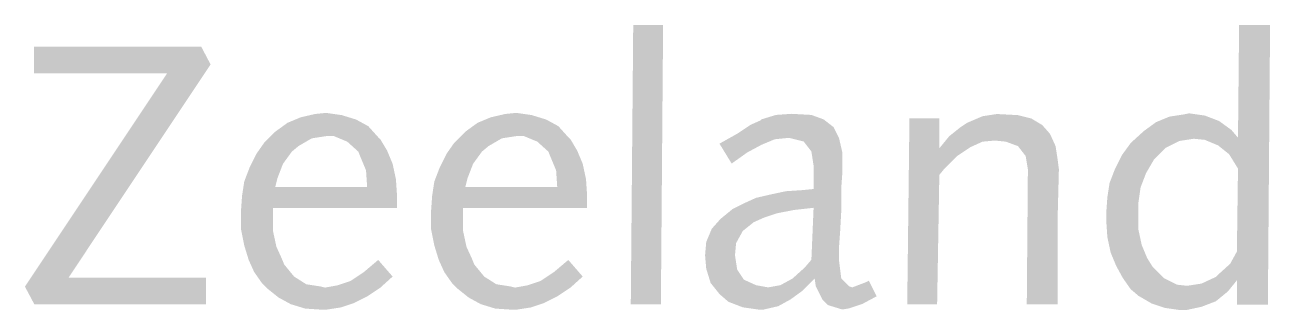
# Model space of a CAD drawing. Extents: x 65.7 to 72.21, y -14.03 to -12.54.
import ezdxf

# ---------------------------------------------------------------- set-up
doc = ezdxf.new("R2010")
doc.units = 0
doc.header["$MEASUREMENT"] = 0
doc.layers.add('to-xx-stempel', color=7, linetype='CONTINUOUS')

msp = doc.modelspace()

# ---------------------------------------------------------------- hatches: boundary and pattern name
at = {"layer": 'to-xx-stempel', "lineweight": 9}
for points in [[(69.0388, -12.5371), (68.8825, -12.5371), (68.8697, -14.0005), (69.0272, -14.0005)], [(66.6711, -12.7432), (66.6224, -12.6505), (65.7471, -12.6505), (65.7471, -12.7906), (66.443, -12.7906), (65.6997, -13.9068), (65.7494, -14.0005), (66.6479, -14.0005), (66.6479, -13.8604), (65.9277, -13.8604)], [(70.5767, -13.223), (70.6462, -13.1767), (70.7099, -13.1477), (70.7737, -13.1419), (70.8316, -13.1477), (70.8953, -13.1709), (70.9358, -13.223), (70.9474, -13.2925), (70.9416, -13.9992), (71.1038, -13.9992), (71.1038, -13.5184), (71.1096, -13.2925), (71.1038, -13.2462), (71.0922, -13.1709), (71.0633, -13.1072), (71.0227, -13.0608), (70.9648, -13.0261), (70.8953, -13.0087), (70.7852, -13.0029), (70.7099, -13.0145), (70.6289, -13.0493), (70.5941, -13.0724), (70.5362, -13.1188), (70.4841, -13.1825), (70.4841, -13.0261), (70.3277, -13.0261), (70.3161, -13.9992), (70.4725, -13.9992), (70.4841, -13.3215), (70.513, -13.2867)]]:
    msp.add_hatch(color=256, dxfattribs=at).paths.add_polyline_path(points)
h = msp.add_hatch(color=256, dxfattribs=at)
h.paths.add_polyline_path([(72.2146, -12.5359), (72.0525, -12.5359), (72.0467, -13.1267), (72.0119, -13.0862), (71.9482, -13.0398), (71.8729, -13.0109), (71.7918, -12.9993), (71.7629, -13.0051), (71.6876, -13.0167), (71.6181, -13.0456), (71.5543, -13.092), (71.4906, -13.1499), (71.4848, -13.1557), (71.4385, -13.2194), (71.4038, -13.2889), (71.3748, -13.3642), (71.3632, -13.4395), (71.3574, -13.5206), (71.3574, -13.5611), (71.3632, -13.648), (71.3806, -13.7291), (71.4095, -13.7986), (71.4443, -13.8623), (71.4848, -13.9202), (71.5254, -13.955), (71.5949, -13.9955), (71.6644, -14.0187), (71.7455, -14.0303), (71.7744, -14.0303), (71.8555, -14.0129), (71.9308, -13.9839), (71.9945, -13.9318), (72.0409, -13.8739), (72.0409, -14.0013), (72.2031, -14.0013)])
h.paths.add_polyline_path([(72.0409, -13.7233), (72.0061, -13.787), (71.9424, -13.8449), (71.9308, -13.8565), (71.8555, -13.8913), (71.7802, -13.9029), (71.7281, -13.8971), (71.6586, -13.8623), (71.6007, -13.8044), (71.5717, -13.758), (71.5428, -13.6885), (71.5254, -13.6075), (71.5254, -13.5148), (71.5254, -13.4684), (71.537, -13.3874), (71.5659, -13.3121), (71.6065, -13.2426), (71.6123, -13.2368), (71.6702, -13.1788), (71.7397, -13.1441), (71.815, -13.1325), (71.8729, -13.1383), (71.9424, -13.1673), (72.0003, -13.2136), (72.0467, -13.2889)], flags=16)
h = msp.add_hatch(color=256, dxfattribs=at)
h.paths.add_polyline_path([(67.6409, -13.3446), (67.6235, -13.2635), (67.5946, -13.194), (67.5598, -13.136), (67.5482, -13.1245), (67.4961, -13.0665), (67.4324, -13.0318), (67.3571, -13.0086), (67.276, -12.997), (67.2181, -13.0028), (67.1428, -13.0202), (67.0733, -13.0492), (67.0096, -13.0955), (66.9516, -13.1534), (66.9111, -13.2113), (66.8763, -13.2808), (66.8474, -13.3561), (66.8358, -13.4314), (66.83, -13.5125), (66.83, -13.5183), (66.83, -13.6052), (66.8474, -13.6921), (66.8706, -13.7674), (66.8995, -13.8311), (66.9401, -13.889), (66.969, -13.918), (67.0269, -13.9643), (67.0907, -13.9991), (67.1659, -14.0222), (67.2528, -14.028), (67.276, -14.028), (67.3513, -14.0164), (67.4208, -13.9933), (67.4903, -13.9585), (67.5598, -13.9122), (67.6235, -13.8543), (67.5482, -13.7674), (67.4729, -13.8311), (67.4034, -13.8774), (67.3339, -13.9006), (67.2702, -13.9122), (67.247, -13.9064), (67.1717, -13.8948), (67.108, -13.8543), (67.0559, -13.7906), (67.0443, -13.7616), (67.0154, -13.6979), (66.998, -13.6168), (66.998, -13.5241), (66.998, -13.4952), (67.6467, -13.4952), (67.6467, -13.4604), (67.6467, -13.4314)])
h.paths.add_polyline_path([(67.4903, -13.3851), (67.0096, -13.3851), (67.0211, -13.3388), (67.0501, -13.2635), (67.0964, -13.1998), (67.1312, -13.1708), (67.2007, -13.1303), (67.276, -13.1187), (67.3165, -13.1187), (67.386, -13.1476), (67.444, -13.1998), (67.4556, -13.2287), (67.4845, -13.2982)], flags=16)
h = msp.add_hatch(color=256, dxfattribs=at)
h.paths.add_polyline_path([(68.6355, -13.3446), (68.6181, -13.2635), (68.5891, -13.194), (68.5544, -13.136), (68.5428, -13.1245), (68.4907, -13.0665), (68.4269, -13.0318), (68.3516, -13.0086), (68.2706, -12.997), (68.2126, -13.0028), (68.1373, -13.0202), (68.0678, -13.0492), (68.0041, -13.0955), (67.9462, -13.1534), (67.9057, -13.2113), (67.8709, -13.2808), (67.8419, -13.3561), (67.8304, -13.4314), (67.8246, -13.5125), (67.8246, -13.5183), (67.8246, -13.6052), (67.8419, -13.6921), (67.8651, -13.7674), (67.8941, -13.8311), (67.9346, -13.889), (67.9636, -13.918), (68.0215, -13.9643), (68.0852, -13.9991), (68.1605, -14.0222), (68.2474, -14.028), (68.2706, -14.028), (68.3459, -14.0164), (68.4154, -13.9933), (68.4849, -13.9585), (68.5544, -13.9122), (68.6181, -13.8543), (68.5428, -13.7674), (68.4675, -13.8311), (68.398, -13.8774), (68.3285, -13.9006), (68.2648, -13.9122), (68.2416, -13.9064), (68.1663, -13.8948), (68.1026, -13.8543), (68.0505, -13.7906), (68.0389, -13.7616), (68.0099, -13.6979), (67.9925, -13.6168), (67.9925, -13.5241), (67.9925, -13.4952), (68.6413, -13.4952), (68.6413, -13.4604), (68.6413, -13.4314)])
h.paths.add_polyline_path([(68.4849, -13.3851), (68.0041, -13.3851), (68.0157, -13.3388), (68.0447, -13.2635), (68.091, -13.1998), (68.1258, -13.1708), (68.1953, -13.1303), (68.2706, -13.1187), (68.3111, -13.1187), (68.3806, -13.1476), (68.4385, -13.1998), (68.4501, -13.2287), (68.4791, -13.2982)], flags=16)
h = msp.add_hatch(color=256, dxfattribs=at)
h.paths.add_polyline_path([(69.9767, -13.3088), (69.9767, -13.2451), (69.9767, -13.2046), (69.9594, -13.1293), (69.9304, -13.0714), (69.8783, -13.0308), (69.8146, -13.0077), (69.7103, -13.0019), (69.6292, -13.0077), (69.5539, -13.0308), (69.5481, -13.0366), (69.496, -13.0598), (69.4265, -13.1061), (69.3338, -13.1582), (69.3975, -13.2625), (69.4786, -13.2046), (69.5539, -13.164), (69.6234, -13.1351), (69.6814, -13.1293), (69.7045, -13.1293), (69.774, -13.1467), (69.8146, -13.1988), (69.8262, -13.2741), (69.8262, -13.303), (69.8262, -13.3957), (69.7682, -13.4015), (69.6814, -13.4073), (69.6003, -13.4247), (69.525, -13.4421), (69.4613, -13.471), (69.4033, -13.5), (69.3396, -13.5521), (69.2933, -13.6042), (69.2643, -13.6737), (69.2585, -13.7432), (69.2643, -13.8128), (69.2875, -13.888), (69.3338, -13.946), (69.3802, -13.9865), (69.4555, -14.0155), (69.5366, -14.0271), (69.5655, -14.0271), (69.6408, -14.0097), (69.7045, -13.9749), (69.7682, -13.9286), (69.8319, -13.8649), (69.8377, -13.9054), (69.8725, -13.9749), (69.9015, -14.0039), (69.9767, -14.0271), (70.0115, -14.0213), (70.081, -13.9981), (70.1563, -13.9576), (70.1158, -13.8765), (70.1042, -13.8823), (70.0289, -13.9112), (70.0115, -13.9054), (69.971, -13.8649), (69.9594, -13.7722), (69.9594, -13.7606), (69.9594, -13.6969), (69.9652, -13.6158), (69.971, -13.5116), (69.971, -13.4826), (69.971, -13.3899)])
h.paths.add_polyline_path([(69.8262, -13.4942), (69.8146, -13.7664), (69.7798, -13.807), (69.7161, -13.8649), (69.6524, -13.8996), (69.5887, -13.9112), (69.525, -13.8996), (69.4613, -13.8707), (69.4265, -13.8185), (69.4149, -13.7432), (69.4207, -13.6795), (69.4555, -13.6158), (69.5134, -13.5695), (69.5655, -13.5463), (69.635, -13.5231), (69.7219, -13.5058)], flags=16)

doc.saveas('drawing.dxf')
